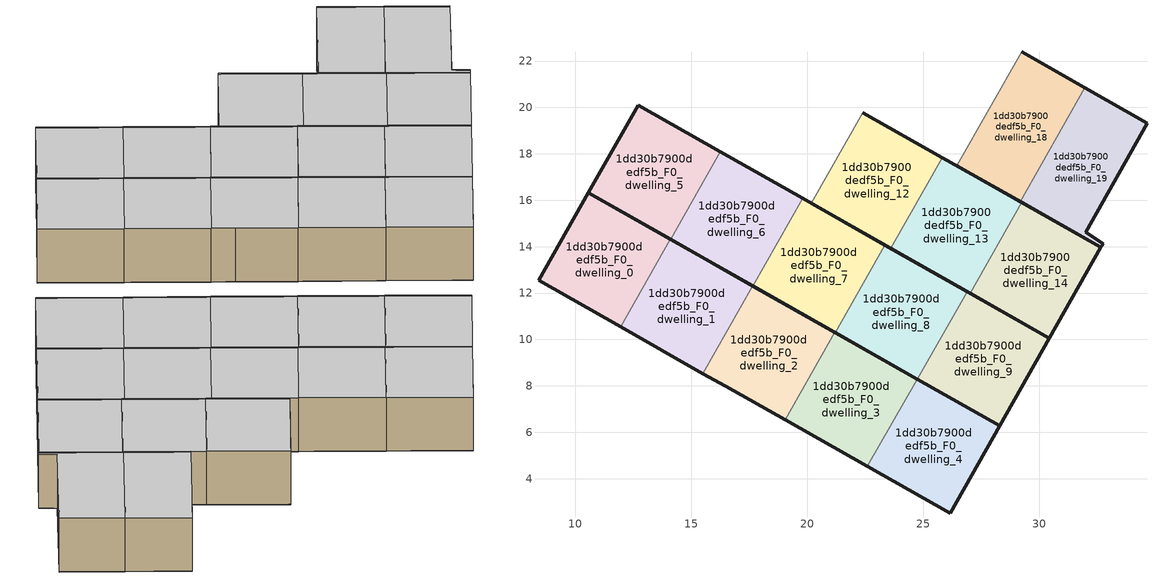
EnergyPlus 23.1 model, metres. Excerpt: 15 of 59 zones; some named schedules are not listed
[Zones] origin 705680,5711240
1dd30b7900dedf5b_F0_dwelling_0
 floor ground (EU_floor_Construction): 11.97,10.54 14.11,14.32 10.58,16.32 8.43,12.54 z0
 wall outside (EU_wall_Construction): 11.97,10.54 8.43,12.54 10.58,16.32 14.11,14.32 z0:3
 wall to 1dd30b7900dedf5b_F0_dwelling_1 (EU_wall_Construction): 14.11,14.32 11.97,10.54 z0:3
 ceiling to 1dd30b7900dedf5b_F1_dwelling_0 (EU_floor_Construction): 14.11,14.32 11.97,10.54 8.43,12.54 10.58,16.32 z3
1dd30b7900dedf5b_F0_dwelling_1
 floor ground (EU_floor_Construction): 15.5,8.53 17.65,12.31 14.11,14.32 11.97,10.54 z0
 wall outside (EU_wall_Construction): 15.5,8.53 11.97,10.54 / 14.11,14.32 17.65,12.31 z0:3
 wall to 1dd30b7900dedf5b_F0_dwelling_2 (EU_wall_Construction): 17.65,12.31 15.5,8.53 z0:3
 ceiling to 1dd30b7900dedf5b_F1_dwelling_1 (EU_floor_Construction): 17.65,12.31 15.5,8.53 11.97,10.54 14.11,14.32 z3
1dd30b7900dedf5b_F0_dwelling_12
 floor ground (EU_floor_Construction): 23.6,13.92 25.83,17.84 22.41,19.78 20.19,15.86 z0
 wall outside (EU_wall_Construction): 22.41,19.78 25.83,17.84 / 23.6,13.92 20.19,15.86 z0:3
 wall to 1dd30b7900dedf5b_F0_dwelling_11 (EU_wall_Construction): 20.19,15.86 22.41,19.78 z0:3
 wall to 1dd30b7900dedf5b_F0_dwelling_13 (EU_wall_Construction): 25.83,17.84 23.6,13.92 z0:3
 ceiling to 1dd30b7900dedf5b_F1_dwelling_12 (EU_floor_Construction): 25.83,17.84 23.6,13.92 20.19,15.86 22.41,19.78 z3
1dd30b7900dedf5b_F0_dwelling_13
 floor ground (EU_floor_Construction): 27.02,11.99 29.24,15.9 25.83,17.84 23.6,13.92 z0
 wall outside (EU_wall_Construction): 25.83,17.84 29.24,15.9 / 27.02,11.99 23.6,13.92 z0:3
 wall to 1dd30b7900dedf5b_F0_dwelling_14 (EU_wall_Construction): 29.24,15.9 27.02,11.99 z0:3
 ceiling to 1dd30b7900dedf5b_F1_dwelling_13 (EU_floor_Construction): 29.24,15.9 27.02,11.99 23.6,13.92 25.83,17.84 z3
1dd30b7900dedf5b_F0_dwelling_14
 floor ground (EU_floor_Construction): 30.44,10.05 32.66,13.96 29.24,15.9 27.02,11.99 z0
 wall outside (EU_wall_Construction): 29.24,15.9 32.66,13.96 30.44,10.05 27.02,11.99 z0:3
 ceiling to 1dd30b7900dedf5b_F1_dwelling_14 (EU_floor_Construction): 32.66,13.96 30.44,10.05 27.02,11.99 29.24,15.9 z3
1dd30b7900dedf5b_F0_dwelling_18
 floor ground (EU_floor_Construction): 29.18,15.93 31.97,20.84 29.24,22.39 26.46,17.48 z0
 wall outside (EU_wall_Construction): 29.24,22.39 31.97,20.84 / 29.18,15.93 26.46,17.48 z0:3
 wall to 1dd30b7900dedf5b_F0_dwelling_17 (EU_wall_Construction): 26.46,17.48 29.24,22.39 z0:3
 wall to 1dd30b7900dedf5b_F0_dwelling_19 (EU_wall_Construction): 31.97,20.84 29.18,15.93 z0:3
 ceiling to 1dd30b7900dedf5b_F1_dwelling_18 (EU_floor_Construction): 31.97,20.84 29.18,15.93 26.46,17.48 29.24,22.39 z3
1dd30b7900dedf5b_F0_dwelling_19
 floor ground (EU_floor_Construction): 32.76,14.13 32.01,14.62 34.65,19.32 31.97,20.84 29.18,15.93 32.66,13.96 z0
 wall outside (EU_wall_Construction): 31.97,20.84 34.65,19.32 32.01,14.62 32.76,14.13 32.66,13.96 29.18,15.93 z0:3
 ceiling to 1dd30b7900dedf5b_F1_dwelling_19 (EU_floor_Construction): 34.65,19.32 32.01,14.62 32.76,14.13 32.66,13.96 29.18,15.93 31.97,20.84 z3
1dd30b7900dedf5b_F0_dwelling_2
 floor ground (EU_floor_Construction): 19.05,6.53 21.19,10.3 17.65,12.31 15.5,8.53 16.49,7.97 z0
 wall outside (EU_wall_Construction): 17.65,12.31 21.19,10.3 / 19.05,6.53 16.49,7.97 15.5,8.53 z0:3
 wall to 1dd30b7900dedf5b_F0_dwelling_3 (EU_wall_Construction): 21.19,10.3 19.05,6.53 z0:3
 ceiling to 1dd30b7900dedf5b_F1_dwelling_2 (EU_floor_Construction): 21.19,10.3 19.05,6.53 16.49,7.97 15.5,8.53 17.65,12.31 z3
1dd30b7900dedf5b_F0_dwelling_3
 floor ground (EU_floor_Construction): 22.6,4.53 24.74,8.29 21.19,10.3 19.05,6.53 z0
 wall outside (EU_wall_Construction): 22.6,4.53 19.05,6.53 / 21.19,10.3 24.74,8.29 z0:3
 wall to 1dd30b7900dedf5b_F0_dwelling_4 (EU_wall_Construction): 24.74,8.29 22.6,4.53 z0:3
 ceiling to 1dd30b7900dedf5b_F1_dwelling_3 (EU_floor_Construction): 24.74,8.29 22.6,4.53 19.05,6.53 21.19,10.3 z3
1dd30b7900dedf5b_F0_dwelling_4
 floor ground (EU_floor_Construction): 26.17,2.52 28.3,6.27 24.74,8.29 22.6,4.53 z0
 wall outside (EU_wall_Construction): 24.74,8.29 28.3,6.27 26.17,2.52 22.6,4.53 z0:3
 ceiling to 1dd30b7900dedf5b_F1_dwelling_4 (EU_floor_Construction): 28.3,6.27 26.17,2.52 22.6,4.53 24.74,8.29 z3
1dd30b7900dedf5b_F0_dwelling_5
 floor ground (EU_floor_Construction): 14.12,14.31 16.27,18.09 12.73,20.1 10.58,16.32 z0
 wall outside (EU_wall_Construction): 14.12,14.31 10.58,16.32 12.73,20.1 16.27,18.09 z0:3
 wall to 1dd30b7900dedf5b_F0_dwelling_6 (EU_wall_Construction): 16.27,18.09 14.12,14.31 z0:3
 ceiling to 1dd30b7900dedf5b_F1_dwelling_5 (EU_floor_Construction): 16.27,18.09 14.12,14.31 10.58,16.32 12.73,20.1 z3
1dd30b7900dedf5b_F0_dwelling_6
 floor ground (EU_floor_Construction): 17.67,12.3 19.81,16.08 16.27,18.09 14.12,14.31 z0
 wall outside (EU_wall_Construction): 17.67,12.3 14.12,14.31 / 16.27,18.09 19.81,16.08 z0:3
 wall to 1dd30b7900dedf5b_F0_dwelling_7 (EU_wall_Construction): 19.81,16.08 17.67,12.3 z0:3
 ceiling to 1dd30b7900dedf5b_F1_dwelling_6 (EU_floor_Construction): 19.81,16.08 17.67,12.3 14.12,14.31 16.27,18.09 z3
1dd30b7900dedf5b_F0_dwelling_7
 floor ground (EU_floor_Construction): 21.21,10.29 23.35,14.07 19.81,16.08 17.67,12.3 z0
 wall outside (EU_wall_Construction): 21.21,10.29 17.67,12.3 / 19.81,16.08 23.35,14.07 z0:3
 wall to 1dd30b7900dedf5b_F0_dwelling_8 (EU_wall_Construction): 23.35,14.07 21.21,10.29 z0:3
 ceiling to 1dd30b7900dedf5b_F1_dwelling_7 (EU_floor_Construction): 23.35,14.07 21.21,10.29 17.67,12.3 19.81,16.08 z3
1dd30b7900dedf5b_F0_dwelling_8
 floor ground (EU_floor_Construction): 24.75,8.28 26.9,12.06 23.35,14.07 21.21,10.29 z0
 wall outside (EU_wall_Construction): 24.75,8.28 21.21,10.29 / 23.35,14.07 26.9,12.06 z0:3
 wall to 1dd30b7900dedf5b_F0_dwelling_9 (EU_wall_Construction): 26.9,12.06 24.75,8.28 z0:3
 ceiling to 1dd30b7900dedf5b_F1_dwelling_8 (EU_floor_Construction): 26.9,12.06 24.75,8.28 21.21,10.29 23.35,14.07 z3
1dd30b7900dedf5b_F0_dwelling_9
 floor ground (EU_floor_Construction): 28.3,6.27 30.44,10.05 26.9,12.06 24.75,8.28 z0
 wall outside (EU_wall_Construction): 26.9,12.06 30.44,10.05 28.3,6.27 24.75,8.28 z0:3
 ceiling to 1dd30b7900dedf5b_F1_dwelling_9 (EU_floor_Construction): 30.44,10.05 28.3,6.27 24.75,8.28 26.9,12.06 z3
[Building]
EU S2 Campaign: North Axis=0; Terrain=City; Solar Distribution=FullExterior
[Site:Location]
London: Latitude=51.5; Longitude=-0.5; Time Zone=0; Elevation=25
[SizingPeriod:WeatherFileDays]
AnnualSizingPeriod: Begin Month=1; Begin Day of Month=1; End Month=12; End Day of Month=31; Day of Week for Start Day=Monday; Use Weather File Daylight Saving Period=No; Use Weather File Rain and Snow Indicators=No
[MATERIAL]
EU_InternalMass_Material: Roughness=MediumRough; Thickness=0.1; Conductivity=1; Density=1800; Specific Heat=900; Thermal Absorptance=0.9; Solar Absorptance=0.7; Visible Absorptance=0.7
[MATERIAL:NOMASS] Roughness=MediumRough; Thermal Absorptance=0.9; Solar Absorptance=0.7; Visible Absorptance=0.7
Name | Thermal Resistance
EU_wall_NoMass | 3.05077
EU_floor_NoMass | 3.35585
[CONSTRUCTION]
EU_wall_Construction: EU_wall_NoMass
EU_floor_Construction: EU_floor_NoMass
EU_InternalMass_Construction: EU_InternalMass_Material
[ZONE] Type=1; Multiplier=1; Ceiling Height=autocalculate; Floor Area=autocalculate; Part of Total Floor Area=Yes
Name | Volume
1dd30b7900dedf5b_F0_dwelling_0 | 53.0442
1dd30b7900dedf5b_F0_dwelling_1; 1dd30b7900dedf5b_F0_dwelling_18 | 53.0486
1dd30b7900dedf5b_F0_dwelling_12; 1dd30b7900dedf5b_F0_dwelling_13 | 53.0464
1dd30b7900dedf5b_F0_dwelling_14 | 53.0435
1dd30b7900dedf5b_F0_dwelling_19 | 53.0559
1dd30b7900dedf5b_F0_dwelling_2 | 53.0508
1dd30b7900dedf5b_F0_dwelling_3 | 53.042
1dd30b7900dedf5b_F0_dwelling_4 | 53.0479
1dd30b7900dedf5b_F0_dwelling_5 | 53.0581
1dd30b7900dedf5b_F0_dwelling_6 | 53.0625
1dd30b7900dedf5b_F0_dwelling_7 | 53.0515
1dd30b7900dedf5b_F0_dwelling_8 | 53.0537
1dd30b7900dedf5b_F0_dwelling_9 | 53.0654
[INTERNALMASS] Construction=EU_InternalMass_Construction
Name | Zone or ZoneList | Surface Area
1dd30b7900dedf5b_F0_dwelling_0_EU_InternalMass | 1dd30b7900dedf5b_F0_dwelling_0 | 17.6816
1dd30b7900dedf5b_F0_dwelling_1_EU_InternalMass | 1dd30b7900dedf5b_F0_dwelling_1 | 17.6829
1dd30b7900dedf5b_F0_dwelling_2_EU_InternalMass | 1dd30b7900dedf5b_F0_dwelling_2 | 17.6837
1dd30b7900dedf5b_F0_dwelling_3_EU_InternalMass | 1dd30b7900dedf5b_F0_dwelling_3 | 17.6806
1dd30b7900dedf5b_F0_dwelling_4_EU_InternalMass | 1dd30b7900dedf5b_F0_dwelling_4 | 17.6825
1dd30b7900dedf5b_F0_dwelling_5_EU_InternalMass | 1dd30b7900dedf5b_F0_dwelling_5 | 17.6863
1dd30b7900dedf5b_F0_dwelling_6_EU_InternalMass | 1dd30b7900dedf5b_F0_dwelling_6 | 17.6876
1dd30b7900dedf5b_F0_dwelling_7_EU_InternalMass | 1dd30b7900dedf5b_F0_dwelling_7 | 17.6838
1dd30b7900dedf5b_F0_dwelling_8_EU_InternalMass | 1dd30b7900dedf5b_F0_dwelling_8 | 17.6845
1dd30b7900dedf5b_F0_dwelling_9_EU_InternalMass | 1dd30b7900dedf5b_F0_dwelling_9 | 17.6882
1dd30b7900dedf5b_F0_dwelling_12_EU_InternalMass | 1dd30b7900dedf5b_F0_dwelling_12 | 17.6819
1dd30b7900dedf5b_F0_dwelling_13_EU_InternalMass | 1dd30b7900dedf5b_F0_dwelling_13 | 17.6819
1dd30b7900dedf5b_F0_dwelling_14_EU_InternalMass | 1dd30b7900dedf5b_F0_dwelling_14 | 17.6813
1dd30b7900dedf5b_F0_dwelling_18_EU_InternalMass | 1dd30b7900dedf5b_F0_dwelling_18 | 17.6826
1dd30b7900dedf5b_F0_dwelling_19_EU_InternalMass | 1dd30b7900dedf5b_F0_dwelling_19 | 17.6853
[OTHEREQUIPMENT] Fuel Type=Electricity; Design Level Calculation Method=Watts/Area; Power per Zone Floor Area=1; Fraction Latent=0; Fraction Radiant=0; Fraction Lost=0; Carbon Dioxide Generation Rate=0; EndUse Subcategory=EU_Step8_InternalGains
Name | Zone or ZoneList or Space or SpaceList | Schedule
EU_Step8_InternalGain_1dd30b7900dedf5b_F0_dwelling_0_f000 | 1dd30b7900dedf5b_F0_dwelling_0 | EU_Step8_GainSchedule_1dd30b7900dedf5b_F0_dwelling_0_f000
EU_Step8_InternalGain_1dd30b7900dedf5b_F0_dwelling_1_f000 | 1dd30b7900dedf5b_F0_dwelling_1 | EU_Step8_GainSchedule_1dd30b7900dedf5b_F0_dwelling_1_f000
EU_Step8_InternalGain_1dd30b7900dedf5b_F0_dwelling_2_f000 | 1dd30b7900dedf5b_F0_dwelling_2 | EU_Step8_GainSchedule_1dd30b7900dedf5b_F0_dwelling_2_f000
EU_Step8_InternalGain_1dd30b7900dedf5b_F0_dwelling_3_f000 | 1dd30b7900dedf5b_F0_dwelling_3 | EU_Step8_GainSchedule_1dd30b7900dedf5b_F0_dwelling_3_f000
EU_Step8_InternalGain_1dd30b7900dedf5b_F0_dwelling_4_f000 | 1dd30b7900dedf5b_F0_dwelling_4 | EU_Step8_GainSchedule_1dd30b7900dedf5b_F0_dwelling_4_f000
EU_Step8_InternalGain_1dd30b7900dedf5b_F0_dwelling_5_f000 | 1dd30b7900dedf5b_F0_dwelling_5 | EU_Step8_GainSchedule_1dd30b7900dedf5b_F0_dwelling_5_f000
EU_Step8_InternalGain_1dd30b7900dedf5b_F0_dwelling_6_f000 | 1dd30b7900dedf5b_F0_dwelling_6 | EU_Step8_GainSchedule_1dd30b7900dedf5b_F0_dwelling_6_f000
EU_Step8_InternalGain_1dd30b7900dedf5b_F0_dwelling_7_f000 | 1dd30b7900dedf5b_F0_dwelling_7 | EU_Step8_GainSchedule_1dd30b7900dedf5b_F0_dwelling_7_f000
EU_Step8_InternalGain_1dd30b7900dedf5b_F0_dwelling_8_f000 | 1dd30b7900dedf5b_F0_dwelling_8 | EU_Step8_GainSchedule_1dd30b7900dedf5b_F0_dwelling_8_f000
EU_Step8_InternalGain_1dd30b7900dedf5b_F0_dwelling_9_f000 | 1dd30b7900dedf5b_F0_dwelling_9 | EU_Step8_GainSchedule_1dd30b7900dedf5b_F0_dwelling_9_f000
EU_Step8_InternalGain_1dd30b7900dedf5b_F0_dwelling_12_f000 | 1dd30b7900dedf5b_F0_dwelling_12 | EU_Step8_GainSchedule_1dd30b7900dedf5b_F0_dwelling_12_f000
EU_Step8_InternalGain_1dd30b7900dedf5b_F0_dwelling_13_f000 | 1dd30b7900dedf5b_F0_dwelling_13 | EU_Step8_GainSchedule_1dd30b7900dedf5b_F0_dwelling_13_f000
EU_Step8_InternalGain_1dd30b7900dedf5b_F0_dwelling_14_f000 | 1dd30b7900dedf5b_F0_dwelling_14 | EU_Step8_GainSchedule_1dd30b7900dedf5b_F0_dwelling_14_f000
EU_Step8_InternalGain_1dd30b7900dedf5b_F0_dwelling_18_f000 | 1dd30b7900dedf5b_F0_dwelling_18 | EU_Step8_GainSchedule_1dd30b7900dedf5b_F0_dwelling_18_f000
EU_Step8_InternalGain_1dd30b7900dedf5b_F0_dwelling_19_f000 | 1dd30b7900dedf5b_F0_dwelling_19 | EU_Step8_GainSchedule_1dd30b7900dedf5b_F0_dwelling_19_f000
[ZONEVENTILATION:DESIGNFLOWRATE] Schedule=EU_AlwaysOn; Design Flow Rate Calculation Method=AirChanges/Hour; Air Changes per Hour=0.496645; Ventilation Type=Natural; Fan Pressure Rise=0; Fan Total Efficiency=1; Constant Term Coefficient=1; Temperature Term Coefficient=0; Velocity Term Coefficient=0; Velocity Squared Term Coefficient=0; Minimum Indoor Temperature=-100; Maximum Indoor Temperature=100; Delta Temperature=-100; Minimum Outdoor Temperature=-100; Maximum Outdoor Temperature=100; Maximum Wind Speed=40
Name | Zone or ZoneList or Space or SpaceList
EU_ConstantAir_1dd30b7900dedf5b_F0_dwelling_0 | 1dd30b7900dedf5b_F0_dwelling_0
EU_ConstantAir_1dd30b7900dedf5b_F0_dwelling_1 | 1dd30b7900dedf5b_F0_dwelling_1
EU_ConstantAir_1dd30b7900dedf5b_F0_dwelling_2 | 1dd30b7900dedf5b_F0_dwelling_2
EU_ConstantAir_1dd30b7900dedf5b_F0_dwelling_3 | 1dd30b7900dedf5b_F0_dwelling_3
EU_ConstantAir_1dd30b7900dedf5b_F0_dwelling_4 | 1dd30b7900dedf5b_F0_dwelling_4
EU_ConstantAir_1dd30b7900dedf5b_F0_dwelling_5 | 1dd30b7900dedf5b_F0_dwelling_5
EU_ConstantAir_1dd30b7900dedf5b_F0_dwelling_6 | 1dd30b7900dedf5b_F0_dwelling_6
EU_ConstantAir_1dd30b7900dedf5b_F0_dwelling_7 | 1dd30b7900dedf5b_F0_dwelling_7
EU_ConstantAir_1dd30b7900dedf5b_F0_dwelling_8 | 1dd30b7900dedf5b_F0_dwelling_8
EU_ConstantAir_1dd30b7900dedf5b_F0_dwelling_9 | 1dd30b7900dedf5b_F0_dwelling_9
EU_ConstantAir_1dd30b7900dedf5b_F0_dwelling_12 | 1dd30b7900dedf5b_F0_dwelling_12
EU_ConstantAir_1dd30b7900dedf5b_F0_dwelling_13 | 1dd30b7900dedf5b_F0_dwelling_13
EU_ConstantAir_1dd30b7900dedf5b_F0_dwelling_14 | 1dd30b7900dedf5b_F0_dwelling_14
EU_ConstantAir_1dd30b7900dedf5b_F0_dwelling_18 | 1dd30b7900dedf5b_F0_dwelling_18
EU_ConstantAir_1dd30b7900dedf5b_F0_dwelling_19 | 1dd30b7900dedf5b_F0_dwelling_19
[HVACTEMPLATE:THERMOSTAT] Constant Heating Setpoint=20; Constant Cooling Setpoint=50
EU_HeatOnly_1dd30b7900dedf5b_F0_dwelling_0; EU_HeatOnly_1dd30b7900dedf5b_F0_dwelling_1; EU_HeatOnly_1dd30b7900dedf5b_F0_dwelling_2; EU_HeatOnly_1dd30b7900dedf5b_F0_dwelling_3; EU_HeatOnly_1dd30b7900dedf5b_F0_dwelling_4; EU_HeatOnly_1dd30b7900dedf5b_F0_dwelling_5; EU_HeatOnly_1dd30b7900dedf5b_F0_dwelling_6; EU_HeatOnly_1dd30b7900dedf5b_F0_dwelling_7; EU_HeatOnly_1dd30b7900dedf5b_F0_dwelling_8; EU_HeatOnly_1dd30b7900dedf5b_F0_dwelling_9; EU_HeatOnly_1dd30b7900dedf5b_F0_dwelling_10; EU_HeatOnly_1dd30b7900dedf5b_F0_dwelling_11; EU_HeatOnly_1dd30b7900dedf5b_F0_dwelling_12; EU_HeatOnly_1dd30b7900dedf5b_F0_dwelling_13; EU_HeatOnly_1dd30b7900dedf5b_F0_dwelling_14; EU_HeatOnly_1dd30b7900dedf5b_F0_dwelling_15; EU_HeatOnly_1dd30b7900dedf5b_F0_dwelling_16; EU_HeatOnly_1dd30b7900dedf5b_F0_dwelling_17; EU_HeatOnly_1dd30b7900dedf5b_F0_dwelling_18; EU_HeatOnly_1dd30b7900dedf5b_F0_dwelling_19; EU_HeatOnly_1dd30b7900dedf5b_F0_dwelling_20; EU_HeatOnly_1dd30b7900dedf5b_F0_dwelling_21; EU_HeatOnly_1dd30b7900dedf5b_F0_dwelling_22; EU_HeatOnly_1dd30b7900dedf5b_F0_dwelling_23; EU_HeatOnly_1dd30b7900dedf5b_F0_dwelling_24; EU_HeatOnly_1dd30b7900dedf5b_F0_dwelling_25; EU_HeatOnly_1dd30b7900dedf5b_F0_dwelling_26; EU_HeatOnly_1dd30b7900dedf5b_F0_dwelling_27; EU_HeatOnly_1dd30b7900dedf5b_F0_dwelling_28; EU_HeatOnly_1dd30b7900dedf5b_F0_dwelling_29; EU_HeatOnly_1dd30b7900dedf5b_F1_dwelling_0; EU_HeatOnly_1dd30b7900dedf5b_F1_dwelling_1; EU_HeatOnly_1dd30b7900dedf5b_F1_dwelling_2; EU_HeatOnly_1dd30b7900dedf5b_F1_dwelling_3; EU_HeatOnly_1dd30b7900dedf5b_F1_dwelling_4; EU_HeatOnly_1dd30b7900dedf5b_F1_dwelling_5; EU_HeatOnly_1dd30b7900dedf5b_F1_dwelling_6; EU_HeatOnly_1dd30b7900dedf5b_F1_dwelling_7; EU_HeatOnly_1dd30b7900dedf5b_F1_dwelling_8; EU_HeatOnly_1dd30b7900dedf5b_F1_dwelling_9; EU_HeatOnly_1dd30b7900dedf5b_F1_dwelling_10; EU_HeatOnly_1dd30b7900dedf5b_F1_dwelling_11; EU_HeatOnly_1dd30b7900dedf5b_F1_dwelling_12; EU_HeatOnly_1dd30b7900dedf5b_F1_dwelling_13; EU_HeatOnly_1dd30b7900dedf5b_F1_dwelling_14; EU_HeatOnly_1dd30b7900dedf5b_F1_dwelling_15; EU_HeatOnly_1dd30b7900dedf5b_F1_dwelling_16; EU_HeatOnly_1dd30b7900dedf5b_F1_dwelling_17; EU_HeatOnly_1dd30b7900dedf5b_F1_dwelling_18; EU_HeatOnly_1dd30b7900dedf5b_F1_dwelling_19; EU_HeatOnly_1dd30b7900dedf5b_F1_dwelling_20; EU_HeatOnly_1dd30b7900dedf5b_F1_dwelling_21; EU_HeatOnly_1dd30b7900dedf5b_F1_dwelling_22; EU_HeatOnly_1dd30b7900dedf5b_F1_dwelling_23; EU_HeatOnly_1dd30b7900dedf5b_F1_dwelling_24; EU_HeatOnly_1dd30b7900dedf5b_F1_dwelling_25; EU_HeatOnly_1dd30b7900dedf5b_F1_dwelling_26; EU_HeatOnly_1dd30b7900dedf5b_F1_dwelling_27; EU_HeatOnly_1dd30b7900dedf5b_F1_dwelling_28
[HVACTEMPLATE:ZONE:IDEALLOADSAIRSYSTEM] System Availability Schedule=EU_AlwaysOn; Maximum Heating Supply Air Temperature=50; Minimum Cooling Supply Air Temperature=13; Maximum Heating Supply Air Humidity Ratio=0.0156; Minimum Cooling Supply Air Humidity Ratio=0.0077; Heating Limit=NoLimit; Cooling Limit=NoLimit; Heating Availability Schedule=EU_AlwaysOn; Cooling Availability Schedule=EU_CoolingOff; Dehumidification Control Type=ConstantSensibleHeatRatio; Cooling Sensible Heat Ratio=0.7; Dehumidification Setpoint=60; Humidification Control Type=None; Humidification Setpoint=30; Outdoor Air Method=None; Outdoor Air Flow Rate per Person=0.00944; Outdoor Air Flow Rate per Zone Floor Area=0; Outdoor Air Flow Rate per Zone=0; Demand Controlled Ventilation Type=None; Outdoor Air Economizer Type=NoEconomizer; Heat Recovery Type=None; Sensible Heat Recovery Effectiveness=0.7; Latent Heat Recovery Effectiveness=0.65
Name | Template Thermostat
1dd30b7900dedf5b_F0_dwelling_0 | EU_HeatOnly_1dd30b7900dedf5b_F0_dwelling_0
1dd30b7900dedf5b_F0_dwelling_1 | EU_HeatOnly_1dd30b7900dedf5b_F0_dwelling_1
1dd30b7900dedf5b_F0_dwelling_2 | EU_HeatOnly_1dd30b7900dedf5b_F0_dwelling_2
1dd30b7900dedf5b_F0_dwelling_3 | EU_HeatOnly_1dd30b7900dedf5b_F0_dwelling_3
1dd30b7900dedf5b_F0_dwelling_4 | EU_HeatOnly_1dd30b7900dedf5b_F0_dwelling_4
1dd30b7900dedf5b_F0_dwelling_5 | EU_HeatOnly_1dd30b7900dedf5b_F0_dwelling_5
1dd30b7900dedf5b_F0_dwelling_6 | EU_HeatOnly_1dd30b7900dedf5b_F0_dwelling_6
1dd30b7900dedf5b_F0_dwelling_7 | EU_HeatOnly_1dd30b7900dedf5b_F0_dwelling_7
1dd30b7900dedf5b_F0_dwelling_8 | EU_HeatOnly_1dd30b7900dedf5b_F0_dwelling_8
1dd30b7900dedf5b_F0_dwelling_9 | EU_HeatOnly_1dd30b7900dedf5b_F0_dwelling_9
1dd30b7900dedf5b_F0_dwelling_12 | EU_HeatOnly_1dd30b7900dedf5b_F0_dwelling_12
1dd30b7900dedf5b_F0_dwelling_13 | EU_HeatOnly_1dd30b7900dedf5b_F0_dwelling_13
1dd30b7900dedf5b_F0_dwelling_14 | EU_HeatOnly_1dd30b7900dedf5b_F0_dwelling_14
1dd30b7900dedf5b_F0_dwelling_18 | EU_HeatOnly_1dd30b7900dedf5b_F0_dwelling_18
1dd30b7900dedf5b_F0_dwelling_19 | EU_HeatOnly_1dd30b7900dedf5b_F0_dwelling_19
